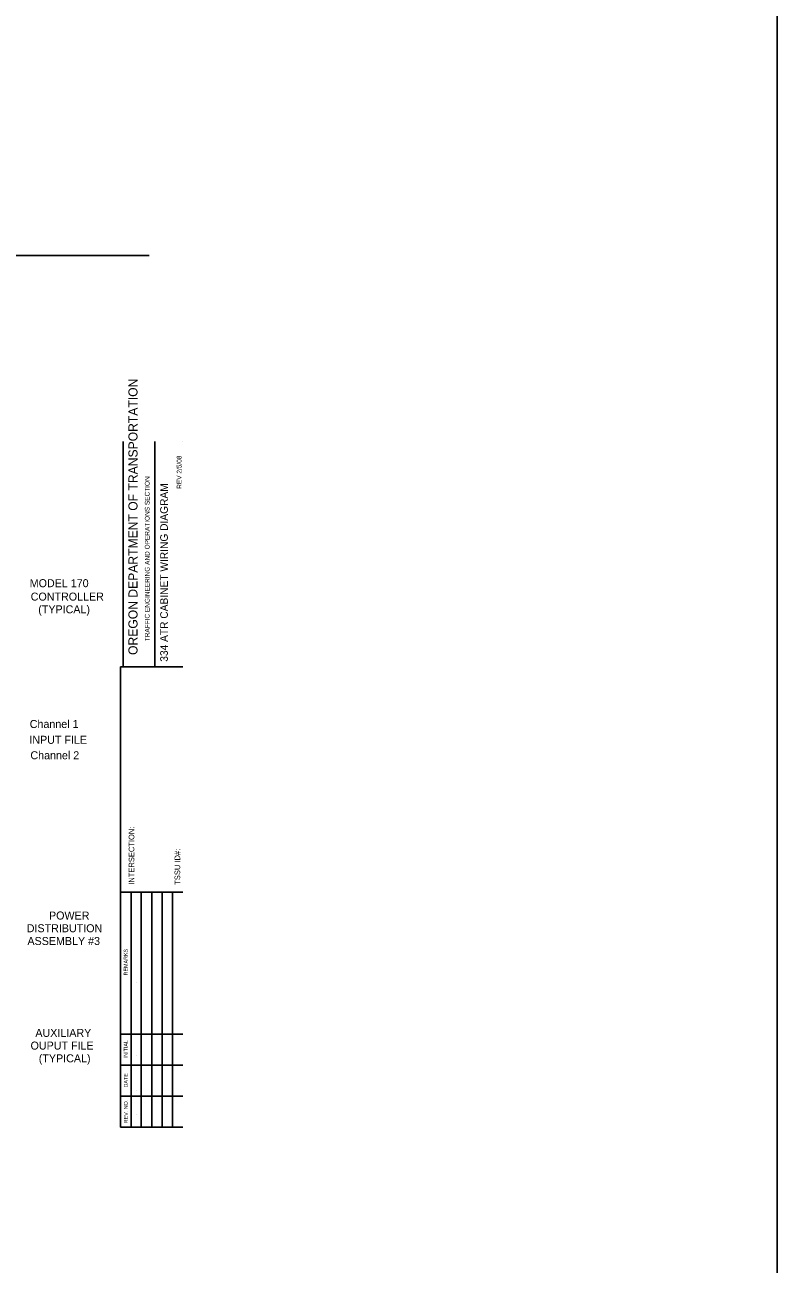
# Model space of a CAD drawing. Extents: x -112652 to 853, y -102343 to 1855.
# Drawn here: x -101192 to -100205, y -98979 to -97354 of the extents above; entities that cross this region are included whole.
import ezdxf

# ---------------------------------------------------------------- set-up
doc = ezdxf.new("R2010")
doc.units = 0
doc.layers.add('Level 1', color=7, linetype='Continuous')
doc.layers.add('Level 2', color=7, linetype='Continuous')

msp = doc.modelspace()

# ---------------------------------------------------------------- linework, layer by layer
at = {"layer": 'Level 1'}
for p, q in [((-101827.8, -97656.2), (-101028.9, -97656.2)), ((-101062.7, -98195.5), (-101062.7, -97900)), ((-101062.7, -98195.5), (-101062.7, -97900)), ((-101062.7, -98195.5), (-101062.7, -97900)), ((-101021.2, -98195.5), (-101021.2, -97900)), ((-101066.1, -98491.1), (-101066.1, -98195.5)), ((-101066.1, -98195.5), (-100984.7, -98195.5)), ((-101066.1, -98799.6), (-101066.1, -98491.1)), ((-101066.1, -98491.1), (-100984.7, -98491.1)), ((-101052.5, -98799.6), (-101052.5, -98491.1)), ((-101039, -98799.6), (-101039, -98491.1)), ((-101025.4, -98799.6), (-101025.4, -98491.1)), ((-101011.8, -98799.6), (-101011.8, -98491.1)), ((-100998.3, -98799.6), (-100998.3, -98491.1)), ((-101045.2, -98609.2), (-101045.2, -98609.2)), ((-100984.7, -98677.5), (-101066.1, -98677.5)), ((-101045.2, -98705.8), (-101045.2, -98705.8)), ((-100984.7, -98718.2), (-101066.1, -98718.2)), ((-101045.2, -98751.1), (-101045.2, -98751.1)), ((-100984.7, -98758.9), (-101066.1, -98758.9)), ((-101045.2, -98782.3), (-101045.2, -98782.3)), ((-100984.7, -98799.6), (-101066.1, -98799.6))]:
    msp.add_line(p, q, dxfattribs=at)
at = {"layer": 'Level 2'}
msp.add_line((-100984.7, -97900), (-100984.7, -97900), dxfattribs=at)
msp.add_lwpolyline([(-100204.7, -93005.1), (-112651.7, -93005.1), (-112651.7, -100568.3), (-100204.7, -100568.3)], close=True, dxfattribs=at)

# ---------------------------------------------------------------- texts
at = {"layer": 'Level 1'}
for s, height, p in [('OREGON DEPARTMENT OF TRANSPORTATION', 11.898, (-101044, -98180.1)), ('REV 2/5/08', 6.16, (-100986.3, -97962.1)), ('TRAFFIC ENGINEERING AND OPERATIONS SECTION', 6.157, (-101028.2, -98162.1)), ('334 ATR CABINET WIRING DIAGRAM', 10.002, (-101004.2, -98189)), ('INTERSECTION:', 7.388, (-101048.2, -98481.5)), ('TSSU ID#:', 7.39, (-100988, -98481.5)), ('REMARKS', 5.09, (-101056.9, -98600.4)), ('INITIAL', 5.09, (-101056.9, -98709)), ('DATE', 5.09, (-101056.8, -98747.4)), ('REV. NO.', 5.09, (-101056.7, -98794.3))]:
    msp.add_text(s, height=height, rotation=90, dxfattribs=at).set_placement(p)
for s, p in [('MODEL 170', (-101185.4, -98091.2)), ('CONTROLLER', (-101184.1, -98108.8)), ('(TYPICAL)', (-101174.2, -98125.5)), ('Channel 1', (-101185.4, -98275.9)), ('INPUT FILE', (-101185.9, -98296.6)), ('Channel 2', (-101184.5, -98316.9)), ('POWER', (-101160.1, -98527.1)), ('DISTRIBUTION', (-101189.3, -98543.8)), ('ASSEMBLY #3', (-101188.4, -98560.5)), ('AUXILIARY', (-101178, -98681)), ('OUPUT FILE', (-101184.3, -98697.7)), ('(TYPICAL)', (-101173.5, -98714.4))]:
    msp.add_text(s, height=10.5, dxfattribs=at).set_placement(p)

doc.saveas('drawing.dxf')
